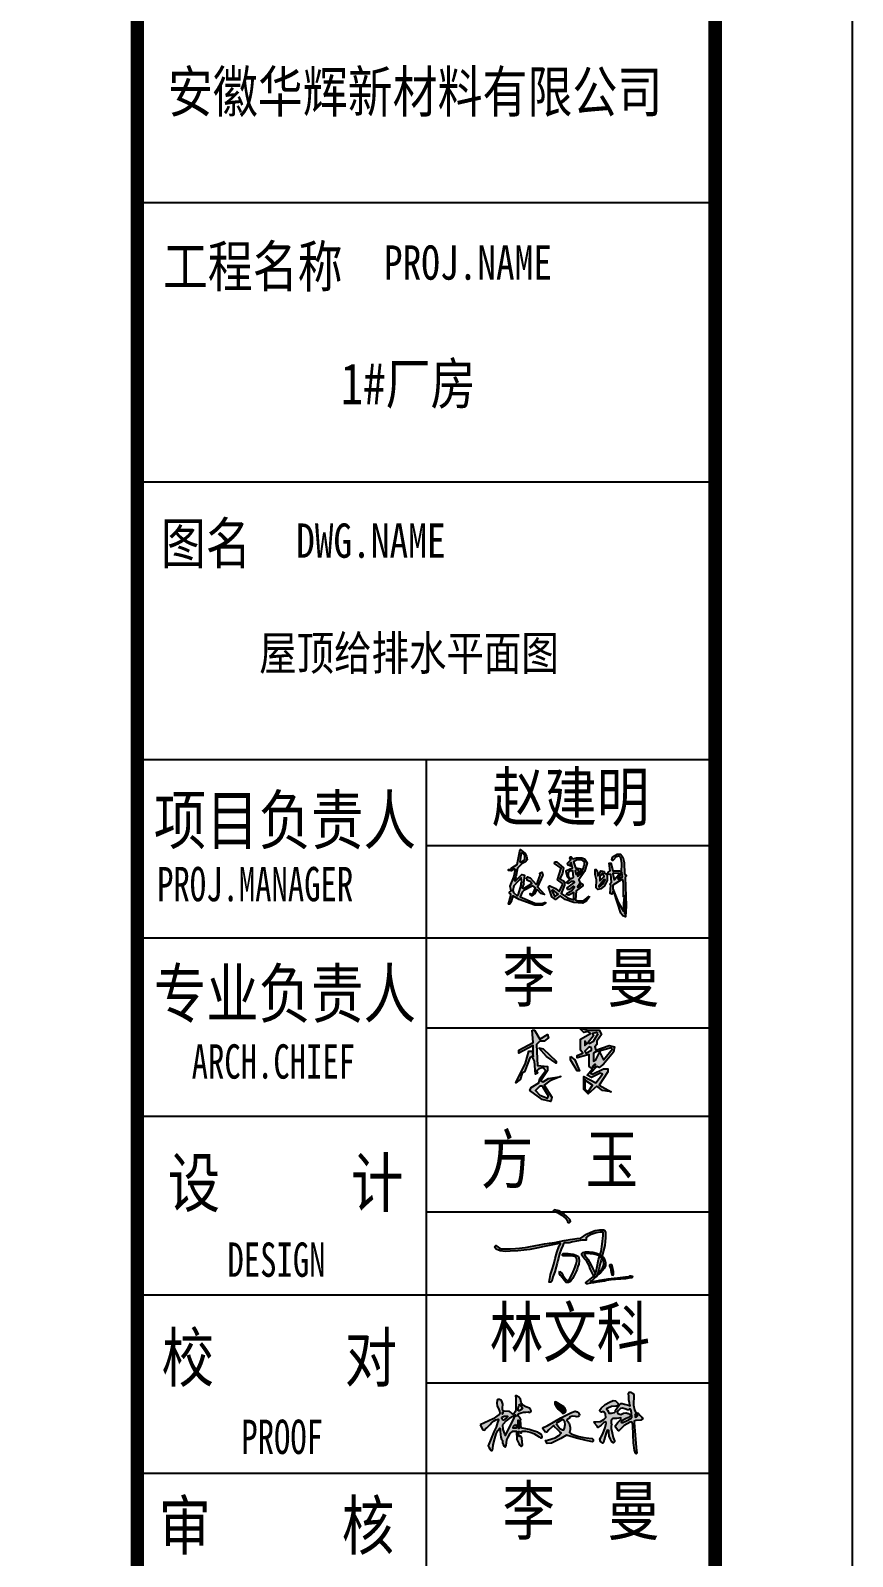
# Model space of a CAD drawing. Extents: x -191212 to 1245715665, y -234495 to 250873.
# Drawn here: x 290163 to 302138, y -46613 to -24377 of the extents above; entities that cross this region are included whole.
import ezdxf
from ezdxf.enums import TextEntityAlignment as Align

# ---------------------------------------------------------------- set-up
doc = ezdxf.new("R2010")
doc.units = 0
doc.header["$LTSCALE"] = 500
doc.linetypes.add('LENGSHUI', pattern=[22, 20, -1, 0, -1])
doc.layers.get('0').update_dxf_attribs({"linetype": 'CONTINUOUS'})
for name, color, linetype in [('0-TK', 4, 'CONTINUOUS'), ('00签名', 7, 'LENGSHUI'), ('PUB_TITLE', 4, 'CONTINUOUS')]:
    doc.layers.add(name, color=color, linetype=linetype)
doc.styles.add('-黑体', font='simhei.ttf', dxfattribs={"width": 0.8})

# ---------------------------------------------------------------- blocks, each defined once
blk = doc.blocks.new('dawdawdawd')
h = blk.add_hatch(color=256)
h.dxf.hatch_style = 1
h.paths.add_polyline_path([(458429, -165133), (459686, -167317), (460392, -167388), (460896, -166907), (461467, -166363), (462180, -165684), (462819, -164892), (463430, -164135), (464685, -163308), (465339, -162876), (465939, -162734), (466423, -162618), (466510, -162984), (466127, -164128), (465469, -166088), (464660, -167809), (461975, -174258), (462268, -174951), (462796, -175642), (463356, -176377), (463710, -176416), (463933, -176099), (464097, -175443), (464273, -173826), (464894, -171120), (465563, -169043), (466220, -167625), (467005, -166711), (467106, -166594), (467339, -166794), (467346, -167835), (467356, -169359), (467627, -170447), (467883, -171473), (468366, -171971), (468273, -173028), (468578, -173707), (469011, -174445), (469304, -174785), (469680, -174738), (469867, -174176), (470113, -172957), (470254, -171739), (470723, -170450), (471661, -168821), (472786, -167919), (474381, -167907), (474592, -171540), (475459, -173238), (475975, -174047), (476526, -174586), (476871, -174353), (477035, -173860), (477000, -172478), (476777, -170955), (476261, -170088), (475898, -170135), (475663, -170181), (475546, -169994), (475406, -169373), (475241, -168553), (475159, -168260), (475347, -167979), (475570, -167944), (475921, -168119), (476226, -168541), (476590, -168611), (476683, -168447), (476765, -167944), (476976, -167885), (478407, -167862), (479182, -167989), (480436, -168270), (482007, -168926), (483167, -169629), (484422, -170379), (485020, -170859), (485465, -170754), (485746, -170308), (485641, -169793), (485207, -169207), (484480, -168785), (483800, -168375), (482183, -167813), (480049, -167204), (477892, -166711), (476755, -166489), (476591, -166290), (476426, -165629), (476285, -164679), (476273, -163262), (476250, -162828), (476379, -162699), (476238, -162430), (475955, -161875), (475428, -161441), (475193, -161289), (475158, -160387), (475275, -160223), (475685, -160082), (476447, -159801), (477514, -159567), (478581, -159449), (479554, -159344), (479800, -159461), (480257, -159637), (480773, -159403), (480891, -158875), (480668, -158345), (480175, -157795), (478616, -157244), (477292, -156447), (476682, -155686), (476512, -155242), (476176, -153853), (475505, -152943), (474499, -152321), (474020, -152368), (474211, -153374), (474211, -158212), (474065, -159228), (473495, -160007), (472895, -160337), (472535, -160217), (471785, -159557), (471425, -159258), (469085, -159018), (468305, -158568), (468335, -157698), (468455, -155959), (468185, -155119), (467795, -154400), (467045, -153980), (466234, -153890), (465964, -154460), (465844, -155479), (466024, -156889), (466564, -157848), (467015, -159048), (467105, -159947), (466835, -160577), (464254, -162436)])
h.paths.add_polyline_path([(468239, -160306), (468484, -160079), (468560, -159702), (468333, -159570), (468088, -159759), (468144, -160249)], flags=16)
h.paths.add_polyline_path([(468069, -161853), (468484, -161608), (468975, -161344), (469730, -161249), (470542, -161249), (470693, -161400), (470127, -162061), (469202, -162759), (468749, -163061), (468258, -162703), (468031, -162344)], flags=16)
h.paths.add_polyline_path([(468352, -165118), (468503, -167175), (469126, -169062), (469560, -169704), (473413, -162042), (473601, -161589), (474017, -161344), (474281, -161174), (474111, -160834), (473658, -160891), (473073, -161212), (471279, -162287), (469919, -163382), (468446, -164929)], flags=16)
h.paths.add_polyline_path([(474187, -164930), (474357, -165365), (474338, -166557), (473014, -166594), (472976, -166311), (473297, -165649)], flags=16)
h.paths.add_polyline_path([(475038, -166481), (475738, -166500), (475587, -164873), (475417, -163701), (475284, -163134), (475019, -163190)], flags=16)
h.paths.add_polyline_path([(475217, -158960), (475217, -157903), (475428, -157088), (475640, -156393), (475731, -156091), (476003, -156151), (477121, -157843), (476788, -158235), (475610, -158870)], flags=16)
h = blk.add_hatch(color=256)
h.dxf.hatch_style = 1
h.paths.add_polyline_path([(518557, -156895), (518045, -156813), (516180, -157058), (514603, -157755), (514009, -158103), (514378, -158655), (514869, -159372), (514951, -160027), (516119, -159966), (517532, -159659), (517860, -159188), (517901, -158676), (518700, -157550), (519499, -156506), (520257, -155728), (520790, -155707), (521855, -155953), (523575, -156424), (524333, -156731), (524231, -156321), (524067, -155462), (523842, -154049), (523760, -152800), (523596, -151121), (523883, -150753), (524641, -150712), (525706, -151285), (526034, -152083), (525972, -153291), (525788, -155298), (525855, -156487), (526305, -158473), (526735, -159456), (527289, -159804), (527842, -160029), (528661, -160909), (529542, -161708), (529870, -162486), (528989, -163018), (526920, -163243), (526182, -163489), (526162, -164042), (526510, -169666), (527034, -175058), (527348, -177518), (526981, -177884), (526667, -177518), (526248, -176209), (525829, -173016), (525620, -169457), (525515, -165217), (525305, -164065), (525148, -163804), (524310, -163961), (521796, -165374), (520068, -167049), (519440, -167730), (518916, -167415), (517921, -166055), (517868, -165322), (519021, -164118), (520225, -162757), (520330, -161972), (518549, -162233), (516768, -162286), (515983, -163228), (516035, -164537), (516245, -165060), (516088, -165374), (516088, -166630), (516454, -168567), (516926, -170661), (517449, -172127), (517502, -172598), (517083, -173016), (516297, -172598), (515669, -171394), (515197, -170033), (514935, -168462), (514935, -167625), (514254, -167363), (514045, -168201), (513364, -170033), (512893, -171708), (512683, -172807), (512317, -173121), (511374, -172336), (511112, -171394), (511426, -170661), (512369, -168986), (513416, -166264), (513783, -164327), (513731, -163751), (512683, -164222), (511583, -165165), (510222, -166316), (509855, -165688), (508650, -164379), (508493, -163804), (509279, -163804), (511374, -163594), (512788, -162809), (513678, -161919), (513469, -160454), (512788, -159302), (512159, -159302), (511793, -159511), (511164, -159145), (510955, -158726), (511583, -157836), (513416, -156109), (515302, -155114), (516926, -154434), (517868, -154486), (519125, -155690), (518913, -156700)])
h.paths.add_polyline_path([(520509, -164268), (521130, -164102), (522726, -163398), (524715, -162300), (525047, -161783), (524881, -159877), (524632, -158407), (524384, -157993), (524094, -158200), (523762, -158531), (523223, -158448), (522001, -158076), (521068, -157765), (520156, -157972), (519286, -158738), (518644, -159587), (519017, -160084), (520260, -160499), (521379, -160022), (522622, -159774), (523534, -160105), (524363, -160685), (524508, -161348), (523658, -161824), (522311, -162466), (521027, -163191), (520405, -163874)], flags=16)
h.paths.add_polyline_path([(526489, -160869), (526567, -161283), (526567, -161567), (527020, -161671), (527563, -161076), (527278, -160649), (526735, -160313), (526580, -160507)], flags=16)
h = blk.add_hatch(color=256)
h.dxf.hatch_style = 1
h.paths.add_polyline_path([(487214, -168508), (485859, -166574), (486101, -166236), (487988, -165462), (490745, -163866), (493890, -162077), (496841, -160530), (498679, -159660), (500227, -159128), (501098, -159321), (501775, -159902), (502162, -160433), (501969, -161062), (501485, -161497), (501001, -161642), (500324, -161400), (499211, -161304), (498389, -161400), (497905, -161642), (497518, -162367), (496744, -162754), (496502, -162996), (497518, -164398), (498050, -166236), (498050, -167251), (497712, -168460), (498437, -169040), (500082, -169620), (501824, -170200), (504001, -170635), (506178, -170926), (507629, -171022), (508065, -171554), (508161, -172231), (507774, -172521), (505017, -171989), (500808, -170926), (496454, -169572), (493938, -171119), (490455, -172811), (489874, -173150), (487891, -173343), (487214, -172038), (488133, -171844), (491422, -170732), (493067, -169814), (494083, -168653), (493454, -168218), (492438, -167154), (491181, -165945), (490745, -165414), (489923, -166090), (488616, -167348), (487746, -168266)])
h.paths.add_polyline_path([(491807, -164500), (492548, -165551), (493541, -166675), (494677, -167320), (495203, -167272), (495538, -166555), (495765, -164990), (495645, -163830), (494976, -162850), (494712, -162755), (491950, -164344)], flags=16)
h = blk.add_hatch(color=256)
h.dxf.hatch_style = 1
h.paths.add_polyline_path([(491234, -155267), (491343, -156030), (491913, -156961), (492809, -158135), (494225, -159515), (494819, -160144), (495436, -160023), (496030, -159576), (496187, -158753), (495666, -157663), (495170, -157179), (491900, -155182), (491779, -155025), (491356, -155110)])
for points in [[(458429, -165133), (459686, -167317), (460392, -167388), (460896, -166907), (461467, -166363), (462180, -165684), (462819, -164892), (463430, -164135), (464685, -163308), (465339, -162876), (465939, -162734), (466423, -162618), (466510, -162984), (466127, -164128), (465469, -166088), (464660, -167809), (461975, -174258), (462268, -174951), (462796, -175642), (463356, -176377), (463710, -176416), (463933, -176099), (464097, -175443), (464273, -173826), (464894, -171120), (465563, -169043), (466220, -167625), (467005, -166711), (467106, -166594), (467106, -166594), (467106, -166594), (467339, -166794), (467346, -167835), (467356, -169359), (467627, -170447), (467883, -171473), (468366, -171971), (468273, -173028), (468578, -173707), (469011, -174445), (469304, -174785), (469680, -174738), (469867, -174176), (470113, -172957), (470254, -171739), (470723, -170450), (471661, -168821), (472786, -167919), (474381, -167907), (474592, -171540), (475459, -173238), (475975, -174047), (476526, -174586), (476871, -174353), (477035, -173860), (477000, -172478), (476777, -170955), (476261, -170088), (475898, -170135), (475663, -170181), (475546, -169994), (475406, -169373), (475241, -168553), (475159, -168260), (475347, -167979), (475570, -167944), (475921, -168119), (476226, -168541), (476590, -168611), (476683, -168447), (476765, -167944), (476976, -167885), (478407, -167862), (479182, -167989), (480436, -168270), (482007, -168926), (483167, -169629), (484422, -170379), (485020, -170859), (485465, -170754), (485746, -170308), (485641, -169793), (485207, -169207), (484480, -168785), (483800, -168375), (482183, -167813), (480049, -167204), (477892, -166711), (476755, -166489), (476591, -166290), (476426, -165629), (476285, -164679), (476273, -163262), (476250, -162828), (476379, -162699), (476238, -162430), (475955, -161875), (475428, -161441), (475193, -161289), (475158, -160387), (475275, -160223), (475685, -160082), (476447, -159801), (477514, -159567), (478581, -159449), (479554, -159344), (479800, -159461), (480257, -159637), (480773, -159403), (480891, -158875), (480668, -158345), (480175, -157795), (478616, -157244), (477292, -156447), (476682, -155686), (476512, -155242), (476176, -153853), (475505, -152943), (474499, -152321), (474020, -152368), (474211, -153374), (474211, -158212), (474065, -159228), (473495, -160007), (472895, -160337), (472535, -160217), (471785, -159557), (471425, -159258), (469085, -159018), (468305, -158568), (468335, -157698), (468455, -155959), (468185, -155119), (467795, -154400), (467045, -153980), (466234, -153890), (465964, -154460), (465844, -155479), (466024, -156889), (466564, -157848), (467015, -159048), (467105, -159947), (466835, -160577), (464254, -162436), (458429, -165133)], [(518557, -156895), (518045, -156813), (516180, -157058), (514603, -157755), (514009, -158103), (514378, -158655), (514869, -159372), (514951, -160027), (516119, -159966), (517532, -159659), (517860, -159188), (517901, -158676), (518700, -157550), (519499, -156506), (520257, -155728), (520790, -155707), (521855, -155953), (523575, -156424), (524333, -156731), (524231, -156321), (524067, -155462), (523842, -154049), (523760, -152800), (523596, -151121), (523883, -150753), (524641, -150712), (525706, -151285), (526034, -152083), (525972, -153291), (525788, -155298), (525855, -156487), (526305, -158473), (526735, -159456), (527289, -159804), (527842, -160029), (528661, -160909), (529542, -161708), (529870, -162486), (528989, -163018), (526920, -163243), (526182, -163489), (526162, -164042), (526510, -169666), (527034, -175058), (527348, -177518), (526981, -177884), (526667, -177518), (526248, -176209), (525829, -173016), (525620, -169457), (525515, -165217), (525305, -164065), (525148, -163804), (524310, -163961), (521796, -165374), (520068, -167049), (519440, -167730), (518916, -167415), (517921, -166055), (517868, -165322), (519021, -164118), (520225, -162757), (520330, -161972), (518549, -162233), (516768, -162286), (515983, -163228), (516035, -164537), (516245, -165060), (516088, -165374), (516088, -166630), (516454, -168567), (516926, -170661), (517449, -172127), (517502, -172598), (517083, -173016), (516297, -172598), (515669, -171394), (515197, -170033), (514935, -168462), (514935, -167625), (514254, -167363), (514045, -168201), (513364, -170033), (512893, -171708), (512683, -172807), (512317, -173121), (511374, -172336), (511112, -171394), (511426, -170661), (512369, -168986), (513416, -166264), (513783, -164327), (513731, -163751), (512683, -164222), (511583, -165165), (510222, -166316), (509855, -165688), (508650, -164379), (508493, -163804), (509279, -163804), (511374, -163594), (512788, -162809), (513678, -161919), (513469, -160454), (512788, -159302), (512159, -159302), (511793, -159511), (511164, -159145), (510955, -158726), (511583, -157836), (513416, -156109), (515302, -155114), (516926, -154434), (517868, -154486), (519125, -155690), (518913, -156700), (518557, -156895)], [(468239, -160306), (468484, -160079), (468560, -159702), (468333, -159570), (468088, -159759), (468144, -160249), (468239, -160306)], [(468352, -165118), (468503, -167175), (469126, -169062), (469560, -169704), (473413, -162042), (473601, -161589), (474017, -161344), (474281, -161174), (474111, -160834), (473658, -160891), (473073, -161212), (471279, -162287), (469919, -163382), (468446, -164929), (468352, -165118)], [(475217, -158960), (475217, -157903), (475428, -157088), (475640, -156393), (475731, -156091), (476003, -156151), (477121, -157843), (476788, -158235), (475610, -158870), (475217, -158960)], [(487214, -168508), (485859, -166574), (486101, -166236), (487988, -165462), (490745, -163866), (493890, -162077), (496841, -160530), (498679, -159660), (500227, -159128), (501098, -159321), (501775, -159902), (502162, -160433), (501969, -161062), (501485, -161497), (501001, -161642), (500324, -161400), (499211, -161304), (498389, -161400), (497905, -161642), (497518, -162367), (496744, -162754), (496502, -162996), (497518, -164398), (498050, -166236), (498050, -167251), (497712, -168460), (498437, -169040), (500082, -169620), (501824, -170200), (504001, -170635), (506178, -170926), (507629, -171022), (508065, -171554), (508161, -172231), (507774, -172521), (505017, -171989), (500808, -170926), (496454, -169572), (493938, -171119), (490455, -172811), (489874, -173150), (487891, -173343), (487214, -172038), (488133, -171844), (491422, -170732), (493067, -169814), (494083, -168653), (493454, -168218), (492438, -167154), (491181, -165945), (490745, -165414), (489923, -166090), (488616, -167348), (487746, -168266), (487214, -168508)], [(491234, -155267), (491343, -156030), (491913, -156961), (492809, -158135), (494225, -159515), (494819, -160144), (495436, -160023), (496030, -159576), (496187, -158753), (495666, -157663), (495170, -157179), (491900, -155182), (491779, -155025), (491356, -155110), (491234, -155267)], [(520509, -164268), (521130, -164102), (522726, -163398), (524715, -162300), (525047, -161783), (524881, -159877), (524632, -158407), (524384, -157993), (524094, -158200), (523762, -158531), (523223, -158448), (522001, -158076), (521068, -157765), (520156, -157972), (519286, -158738), (518644, -159587), (519017, -160084), (520260, -160499), (521379, -160022), (522622, -159774), (523534, -160105), (524363, -160685), (524508, -161348), (523658, -161824), (522311, -162466), (521027, -163191), (520405, -163874), (520509, -164268)], [(526489, -160869), (526567, -161283), (526567, -161567), (527020, -161671), (527563, -161076), (527278, -160649), (526735, -160313), (526580, -160507), (526489, -160869)], [(468069, -161853), (468484, -161608), (468975, -161344), (469730, -161249), (470542, -161249), (470693, -161400), (470127, -162061), (469202, -162759), (468749, -163061), (468258, -162703), (468031, -162344), (468069, -161853)], [(474187, -164930), (474357, -165365), (474338, -166557), (473014, -166594), (472976, -166311), (473297, -165649), (474187, -164930)], [(475038, -166481), (475738, -166500), (475587, -164873), (475417, -163701), (475284, -163134), (475019, -163190), (475038, -166481)], [(491807, -164500), (492548, -165551), (493541, -166675), (494677, -167320), (495203, -167272), (495538, -166555), (495765, -164990), (495645, -163830), (494976, -162850), (494712, -162755), (491950, -164344), (491807, -164500)]]:
    blk.add_lwpolyline(points)

msp = doc.modelspace()

# ---------------------------------------------------------------- hatches: boundary and pattern name
at = {"linetype": 'Continuous'}
h = msp.add_hatch(color=0, dxfattribs=at)
h.dxf.hatch_style = 1
h.paths.add_polyline_path([(297631.7, -39776.8), (297615.7, -39760.8), (297583.7, -39760.8), (297519.7, -39824.8), (297583.7, -39888.8), (297695.7, -39936.8), (297711.7, -39904.8)], flags=16)
h.paths.add_polyline_path([(298255.7, -39680.8), (298239.7, -39664.8), (298239.7, -39808.8), (298287.7, -39840.8), (298351.7, -39744.8)], flags=16)
h.paths.add_polyline_path([(298399.7, -39456.8), (298383.7, -39440.8), (298351.7, -39472.8), (298383.7, -39488.8)], flags=16)
h.paths.add_polyline_path([(298031.7, -39328.8), (298095.7, -39376.8), (298159.7, -39536.8), (298127.7, -39536.8), (298031.7, -39376.8)])
h.paths.add_polyline_path([(298447.7, -39280.8), (298463.7, -39264.8), (298415.7, -39248.8), (298367.7, -39280.8), (298367.7, -39392.8), (298399.7, -39376.8)], flags=16)
h.paths.add_polyline_path([(298639.7, -39216.8), (298623.7, -39200.8), (298447.7, -39248.8), (298511.7, -39376.8)], flags=16)
h.paths.add_polyline_path([(298335.7, -39200.8), (298303.7, -39184.8), (298239.7, -39248.8), (298255.7, -39280.8), (298335.7, -39232.8)], flags=16)
h.paths.add_polyline_path([(297567.7, -39200.8), (297631.7, -39216.8), (297823.7, -39392.8), (297823.7, -39424.8), (297679.7, -39328.8)], flags=17)
h.paths.add_polyline_path([(298255.7, -39120.8), (298239.7, -39104.8), (298239.7, -39168.8), (298271.7, -39136.8)], flags=16)
h.paths.add_polyline_path([(298431.7, -38992.8), (298415.7, -38976.8), (298351.7, -38992.8), (298367.7, -39024.8), (298287.7, -39120.8), (298303.7, -39136.8), (298367.7, -39104.8)], flags=16)
h.paths.add_polyline_path([(297471.7, -38944.8), (297503.7, -38944.8), (297583.7, -39072.8), (297695.7, -39008.8), (297711.7, -39056.8), (297647.7, -39104.8), (297583.7, -39104.8), (297535.7, -39152.8), (297551.7, -39456.8), (297695.7, -39472.8), (297695.7, -39536.8), (297599.7, -39680.8), (297631.7, -39696.8), (297711.7, -39648.8), (297887.7, -39616.8), (297727.7, -39680.8), (297647.7, -39744.8), (297759.7, -39920.8), (297743.7, -39984.8), (297615.7, -39952.8), (297439.7, -39824.8), (297455.7, -39776.8), (297567.7, -39712.8), (297583.7, -39648.8), (297663.7, -39536.8), (297631.7, -39488.8), (297567.7, -39504.8), (297535.7, -39536.8), (297551.7, -39568.8), (297519.7, -39584.8), (297503.7, -39392.8), (297471.7, -39328.8), (297439.7, -39344.8), (297359.7, -39552.8), (297327.7, -39568.8), (297295.7, -39664.8), (297231.7, -39712.8), (297375.7, -39424.8), (297423.7, -39248.8), (297471.7, -39248.8), (297487.7, -39328.8), (297487.7, -39168.8), (297279.7, -39280.8), (297279.7, -39232.8), (297487.7, -39120.8)])
h.paths.add_polyline_path([(298175.7, -38928.8), (298175.7, -38912.8), (298287.7, -38944.8), (298447.7, -38944.8), (298479.7, -39008.8), (298415.7, -39104.8), (298415.7, -39152.8), (298383.7, -39184.8), (298399.7, -39232.8), (298591.7, -39168.8), (298671.7, -39184.8), (298655.7, -39264.8), (298511.7, -39440.8), (298447.7, -39488.8), (298415.7, -39472.8), (298319.7, -39568.8), (298351.7, -39584.8), (298511.7, -39504.8), (298575.7, -39504.8), (298575.7, -39552.8), (298447.7, -39744.8), (298623.7, -39840.8), (298495.7, -39824.8), (298415.7, -39760.8), (298287.7, -39872.8), (298223.7, -39808.8), (298223.7, -39616.8), (298399.7, -39712.8), (298495.7, -39584.8), (298463.7, -39568.8), (298335.7, -39632.8), (298271.7, -39600.8), (298351.7, -39504.8), (298303.7, -39472.8), (298303.7, -39296.8), (298127.7, -39344.8), (298127.7, -39312.8), (298207.7, -39280.8), (298175.7, -39232.8), (298175.7, -39072.8), (298319.7, -38992.8), (298287.7, -38960.8), (298223.7, -38976.8)])
h = msp.add_hatch(color=256)
h.paths.add_polyline_path([(298021.9, -41702.3), (297977.6, -41661), (297940.2, -41626.1), (297897.8, -41599), (297861.6, -41575.8), (297797.4, -41560.6), (297781.1, -41569.5), (297776.7, -41585.7), (297783, -41592.3), (297813.9, -41591.2), (297840.8, -41598.8), (297866, -41614.7), (297904, -41638.8), (297934.9, -41664.3), (297968.5, -41692), (297987.9, -41716.4), (297987.9, -41733.2), (297996.3, -41747.5), (298014.8, -41747.5), (298032.3, -41730.4)])
h.paths.add_polyline_path([(298145.6, -42013.7), (298196.8, -42002.3), (298225.4, -42002.3), (298239.6, -42002.3), (298257.1, -42002.3), (298257.1, -41977), (298257.1, -41962.8), (298276.1, -41951.7), (298330, -41920), (298406.1, -41896.2), (298461.6, -41888.3), (298506, -41888.3), (298506, -41934.2), (298493.3, -42063), (298475.8, -42167.5), (298459.8, -42218), (298491.5, -42241.7), (298498.7, -42216.3), (298512, -42154.8), (298528, -42080.6), (298534.8, -42022.6), (298540.9, -41970.9), (298540.9, -41920.7), (298540.9, -41890.3), (298530.2, -41867.5), (298508.9, -41850.8), (298457.2, -41850.8), (298390.3, -41863), (298326.4, -41885.8), (298261, -41914.7), (298181.6, -41973.6), (298127.1, -41981.5), (298026.3, -41996.2), (297938.8, -42009.7), (297869.8, -42023.4), (297801.6, -42036.9), (297726.2, -42047.3), (297651.1, -42057.7), (297580.6, -42071), (297499.3, -42086.4), (297423.6, -42100.7), (297372.7, -42110.3), (297327.9, -42115.5), (297286.6, -42120.2), (297230.1, -42126.7), (297152.9, -42130), (297100.7, -42130), (297055, -42130), (297024.6, -42130), (296996.1, -42122.5), (296958.4, -42092.6), (296941.4, -42081.8), (296927.9, -42096.2), (296937.1, -42119.2), (296947.1, -42135), (297007.6, -42160.9), (297078.2, -42169.1), (297153.3, -42165.2), (297264.2, -42159.5), (297437.1, -42141.4), (297536.3, -42119.2), (297646, -42094.7), (297744, -42078.8), (297866.5, -42053.4), (297882.6, -42051.3), (297882.6, -42057.6), (297864.1, -42086.3), (297832.9, -42183), (297808.9, -42272.3), (297786.7, -42354.9), (297762.9, -42431.8), (297740.4, -42504.4), (297727.1, -42563.6), (297719.9, -42614.7), (297743.4, -42614.7), (297758.8, -42602.5), (297774.1, -42540.1), (297801.3, -42463.2), (297821, -42391.7), (297835.2, -42340.3), (297845.7, -42302), (297855.2, -42267.7), (297871.1, -42202.4), (297895, -42132.3), (297917.4, -42082.9), (297926.9, -42052.6), (297936.5, -42044.7), (297963.6, -42044.7), (298009.8, -42044.7), (298064.1, -42025.5)])
for points in [[(298152.5, -42351.9), (298158.4, -42305), (298152.5, -42262.6), (298145.2, -42240.6), (298110, -42220.1), (298067.5, -42206.9), (297998.6, -42198.2), (297940, -42198.2), (297921, -42198.2), (297915.1, -42209.9), (297915.1, -42226), (297925.4, -42231.6), (297960.5, -42231.6), (298010.4, -42231.6), (298043, -42231.6), (298069, -42237.7), (298093.9, -42243.5), (298105.6, -42255.3), (298115.9, -42265.5), (298121.7, -42281.6), (298121.7, -42309.4), (298112.4, -42350.2), (298091, -42406.1), (298067.6, -42466.9), (298033.8, -42536.4), (298007.4, -42590.5), (297982.5, -42590.5), (297967.9, -42580.3), (297936.8, -42541.3), (297919.5, -42512.9), (297899, -42479.3), (297877, -42455.8), (297868.5, -42466.2), (297868.5, -42478), (297868.5, -42493.4), (297884.2, -42516.2), (297909.3, -42548.7), (297941.5, -42590.5), (297956.1, -42609.6), (297969.3, -42621.3), (298003, -42621.3), (298029.4, -42606.6), (298061.6, -42564.2), (298082.2, -42518.8), (298103.7, -42482), (298115.4, -42450.7), (298125.2, -42424.7), (298139.3, -42387)], [(298281.3, -42278.7), (298245, -42230), (298230.8, -42208.6), (298245, -42202.7), (298268.2, -42199.1), (298317, -42201.5), (298369.3, -42208), (298440.6, -42228.2), (298453.6, -42237.5), (298459.8, -42218), (298448.5, -42209.6), (298411.4, -42193), (298357.7, -42180.4), (298304.1, -42173.5), (298248.4, -42173.5), (298209.4, -42185.2), (298194.8, -42199.9), (298194.8, -42222.3), (298206.5, -42238.9), (298232.8, -42276.4), (298253.3, -42295.9), (298269.3, -42315.8), (298280.7, -42336.9), (298301.2, -42374.9), (298318.7, -42420.3), (298347, -42479.3), (298369.5, -42526.1), (298370.6, -42527.7), (298391.6, -42500.1), (298384.7, -42481.8), (298354.4, -42422.4), (298328.2, -42358.3)], [(298540.4, -42371.4), (298540.4, -42331.2), (298532.6, -42288.1), (298506.1, -42252.5), (298491.5, -42241.7), (298486.1, -42260.8), (298488.7, -42262.7), (298512.7, -42301), (298516.3, -42356.4), (298494.6, -42413), (298464.4, -42452.8), (298421.2, -42500.7), (298407.7, -42531.3), (298414.3, -42525.4), (298430.5, -42508.8), (298466.3, -42480.7), (298497.2, -42445), (298522.7, -42415.6)]]:
    msp.add_hatch(color=256).paths.add_polyline_path(points)
h = msp.add_hatch(color=256)
h.paths.add_polyline_path([(298491.5, -42241.7), (298459.8, -42218), (298439, -42283.7), (298412.4, -42411.8), (298395, -42495.7), (298370.6, -42527.7), (298383.1, -42544.6), (298392.8, -42544.6), (298407.7, -42531.3), (298421.2, -42500.7), (298441.7, -42437.3), (298457.3, -42362.5), (298476.8, -42293.6)])
h.paths.add_polyline_path([(298341.9, -42594.8), (298370.3, -42564.7), (298392.8, -42544.6), (298383.1, -42544.6), (298370.6, -42527.7), (298361.9, -42539.2), (298339.8, -42554.4), (298316.4, -42570.5), (298294.3, -42589.9), (298272.2, -42605.1), (298259.3, -42613.9), (298255.2, -42622.8), (298255.2, -42631.6), (298260.9, -42639), (298279.7, -42639), (298321.8, -42632.2), (298363.8, -42625.3), (298412.8, -42617.3), (298458.1, -42609.9), (298492.2, -42604.4), (298527.7, -42600), (298557, -42591.6), (298581.7, -42584.4), (298605, -42583.6), (298624.1, -42582.9), (298688.2, -42577.6), (298763.5, -42571.4), (298829.4, -42566), (298880.3, -42557.9), (298925.1, -42550.7), (298931.5, -42541.9), (298926.7, -42527.5), (298909.9, -42523.5), (298893.1, -42523.5), (298890, -42531.9), (298829.9, -42539.5), (298716.2, -42553.8), (298664.9, -42558), (298579.8, -42564.8), (298515.9, -42576.5), (298456.1, -42587.4), (298416, -42594.8), (298344.6, -42607.8), (298323.5, -42611.5), (298320.9, -42607.2)])
h.paths.add_polyline_path([(298649.3, -42422), (298635.6, -42376.8), (298631.6, -42363.4), (298618.6, -42363.4), (298603.2, -42363.4), (298598.9, -42368.3), (298598.9, -42376.8), (298615.2, -42412.6), (298619.4, -42439.9), (298627, -42488.6), (298633.9, -42506.5), (298652.7, -42511.6), (298658.7, -42501.4), (298658.7, -42467.2)])
at = {"layer": '00签名', "linetype": 'Continuous'}
h = msp.add_hatch(color=256, dxfattribs=at)
h.paths.add_polyline_path([(297328, -36515.9), (297374.1, -36492.8), (297397.1, -36462.1), (297389.4, -36408.4), (297366.4, -36362.3), (297297.3, -36308.5), (297251.2, -36531.2), (297174.4, -36577.3), (297159, -36600.4), (297128.3, -36600.4), (297128.3, -36615.7), (297166.7, -36623.4), (297212.8, -36592.7), (297228.1, -36600.4), (297205.1, -36715.6), (297151.3, -36846.1), (297166.7, -36915.2), (297143.7, -36930.6), (297143.7, -36946), (297159, -36961.3), (297159, -36984.4), (297128.3, -37107.2), (297143.7, -37107.2), (297166.7, -37068.8), (297189.7, -36984.4), (297281.9, -37038.1), (297512.3, -37122.6), (297619.8, -37122.6), (297665.9, -37091.9), (297665.9, -37076.5), (297612.1, -37099.6), (297512.3, -37091.9), (297297.3, -36999.7), (297328, -36930.6), (297351, -36907.6), (297481.6, -36838.4), (297520, -36869.2), (297489.3, -36938.3), (297466.2, -36961.3), (297443.2, -36953.6), (297443.2, -36969), (297466.2, -36984.4), (297512.3, -36953.6), (297535.3, -36899.9), (297550.7, -36899.9), (297596.8, -36953.6), (297650.5, -36969), (297550.7, -36853.8), (297627.5, -36684.8), (297612.1, -36638.8), (297581.4, -36654.1), (297589.1, -36684.8), (297550.7, -36792.4), (297527.7, -36823.1), (297443.2, -36723.2), (297404.8, -36707.9), (297389.4, -36723.2), (297404.8, -36761.6), (297443.2, -36777), (297466.2, -36807.7), (297351, -36876.8), (297328, -36869.2), (297351, -36807.7), (297343.3, -36800), (297358.7, -36684.8), (297320.3, -36677.2), (297228.1, -36769.3), (297212.8, -36761.6), (297235.8, -36707.9), (297258.9, -36585)])
h.paths.add_polyline_path([(297289.6, -36492.8), (297312.6, -36362.3), (297328, -36354.6), (297366.4, -36400.7), (297366.4, -36454.4), (297358.7, -36462.1), (297304.9, -36500.5)], flags=16)
h.paths.add_polyline_path([(297312.6, -36723.2), (297320.3, -36784.7), (297312.6, -36792.4), (297312.6, -36830.8), (297274.2, -36961.3), (297251.2, -36984.4), (297197.4, -36938.3), (297189.7, -36907.6), (297205.1, -36838.4)], flags=16)
h = msp.add_hatch(color=256, dxfattribs=at)
h.paths.add_polyline_path([(298234.2, -36446.8), (298195.8, -36431.4), (298119, -36431.4), (298065.3, -36446.8), (298042.2, -36416), (298026.9, -36416), (298019.2, -36439.1), (298034.5, -36462.1), (297988.5, -36508.2), (297996.1, -36538.9), (298034.5, -36554.3), (298026.9, -36508.2), (298042.2, -36500.5), (298057.6, -36577.3), (297973.1, -36615.7), (297965.4, -36631.1), (297988.5, -36715.6), (298019.2, -36754), (297973.1, -36792.4), (297996.1, -36807.7), (298042.2, -36777), (298080.6, -36777), (298088.3, -36792.4), (297980.8, -36869.2), (297988.5, -36892.2), (298011.5, -36892.2), (298072.9, -36846.1), (298088.3, -36853.8), (298049.9, -36907.6), (297980.8, -36946), (297965.4, -36969), (298003.8, -36976.7), (298080.6, -36938.3), (298080.6, -37045.8), (297988.5, -37015.1), (297896.3, -36953.6), (297942.4, -36830.8), (297942.4, -36792.4), (297927, -36769.3), (297873.3, -36738.6), (297911.7, -36654.1), (297927, -36577.3), (297827.2, -36492.8), (297804.1, -36492.8), (297796.5, -36515.9), (297896.3, -36585), (297842.5, -36754), (297911.7, -36807.7), (297911.7, -36830.8), (297865.6, -36922.9), (297811.8, -36876.8), (297727.3, -36838.4), (297712, -36853.8), (297758.1, -36999.7), (297811.8, -37038.1), (297880.9, -36984.4), (297950.1, -37038.1), (298080.6, -37084.2), (298203.5, -37091.9), (298264.9, -37061.2), (298303.3, -37007.4), (298303.3, -36992), (298218.9, -37061.2), (298134.4, -37061.2), (298103.7, -37045.8), (298111.3, -36915.2), (298211.2, -36838.4), (298211.2, -36823.1), (298165.1, -36792.4), (298149.7, -36754), (298234.2, -36631.1), (298272.6, -36508.2)])
h.paths.add_polyline_path([(298072.9, -36492.8), (298126.7, -36462.1), (298195.8, -36462.1), (298234.2, -36492.8), (298234.2, -36538.9), (298226.5, -36546.6), (298226.5, -36569.6), (298188.1, -36654.1), (298142.1, -36700.2), (298134.4, -36692.5), (298180.5, -36623.4), (298180.5, -36592.7), (298103.7, -36577.3)], flags=16)
h.paths.add_polyline_path([(298065.3, -36623.4), (298072.9, -36715.6), (298065.3, -36723.2), (298026.9, -36738.6), (297996.1, -36692.5), (297996.1, -36654.1), (298019.2, -36623.4)], flags=16)
h.paths.add_polyline_path([(298111.3, -36608), (298142.1, -36608), (298149.7, -36631.1), (298142.1, -36638.8), (298111.3, -36677.2), (298096, -36623.4)], flags=16)
h.paths.add_polyline_path([(298165.1, -36807.7), (298180.5, -36823.1), (298172.8, -36838.4), (298142.1, -36861.5), (298134.4, -36853.8)], flags=16)
h.paths.add_polyline_path([(297773.4, -36899.9), (297850.2, -36961.3), (297842.5, -36969), (297804.1, -36999.7), (297758.1, -36907.6)], flags=16)
h.paths.add_polyline_path([(298618.2, -36508.2), (298595.2, -36508.2), (298610.5, -36623.4), (298579.8, -36638.8), (298556.8, -36677.2), (298526.1, -36654.1), (298518.4, -36631.1), (298472.3, -36623.4), (298449.3, -36677.2), (298426.2, -36692.5), (298418.5, -36623.4), (298403.2, -36600.4), (298387.8, -36600.4), (298387.8, -36677.2), (298410.9, -36754), (298403.2, -36869.2), (298426.2, -36892.2), (298472.3, -36884.5), (298526.1, -36838.4), (298564.5, -36761.6), (298564.5, -36684.8), (298579.8, -36669.5), (298618.2, -36677.2), (298625.9, -36784.7), (298602.9, -36815.4), (298618.2, -36830.8), (298610.5, -36953.6), (298633.6, -36961.3), (298648.9, -36922.9), (298664.3, -36938.3), (298764.1, -37237.8), (298794.9, -37276.2), (298833.3, -37291.6), (298840.9, -37130.3), (298825.6, -36715.6), (298840.9, -36700.2), (298840.9, -36684.8), (298817.9, -36669.5), (298810.2, -36500.5), (298794.9, -36423.7), (298756.5, -36377.6), (298710.4, -36377.6), (298641.3, -36416), (298633.6, -36462.1), (298648.9, -36469.8), (298695, -36416), (298741.1, -36408.4), (298764.1, -36431.4), (298779.5, -36508.2), (298771.8, -36646.4), (298741.1, -36623.4), (298648.9, -36623.4)])
h.paths.add_polyline_path([(298656.6, -36654.1), (298741.1, -36661.8), (298733.4, -36677.2), (298664.3, -36754), (298648.9, -36661.8)], flags=16)
h.paths.add_polyline_path([(298518.4, -36700.2), (298510.7, -36715.6), (298456.9, -36769.3), (298456.9, -36707.9), (298495.3, -36654.1)], flags=16)
h.paths.add_polyline_path([(298779.5, -36646.4), (298787.2, -36707.9), (298779.5, -36715.6), (298733.4, -36746.3), (298718.1, -36738.6)], flags=16)
h.paths.add_polyline_path([(298533.7, -36754), (298526.1, -36769.3), (298510.7, -36807.7), (298449.3, -36861.5), (298441.6, -36846.1), (298518.4, -36746.3)], flags=16)
h.paths.add_polyline_path([(298779.5, -36746.3), (298794.9, -36754), (298802.5, -36800), (298802.5, -36999.7), (298817.9, -36984.4), (298825.6, -36992), (298825.6, -37245.5), (298817.9, -37253.2), (298810.2, -37022.8), (298802.5, -37207.1), (298725.7, -37076.5), (298648.9, -36884.5), (298648.9, -36830.8)], flags=16)

# ---------------------------------------------------------------- linework, layer by layer
at = {"color": 0, "linetype": 'Continuous'}
for points in [[(298175.7, -38928.8), (298175.7, -38912.8), (298287.7, -38944.8), (298447.7, -38944.8), (298479.7, -39008.8), (298415.7, -39104.8), (298415.7, -39152.8), (298383.7, -39184.8), (298399.7, -39232.8), (298591.7, -39168.8), (298671.7, -39184.8), (298655.7, -39264.8), (298511.7, -39440.8), (298447.7, -39488.8), (298415.7, -39472.8), (298319.7, -39568.8), (298351.7, -39584.8), (298511.7, -39504.8), (298575.7, -39504.8), (298575.7, -39552.8), (298447.7, -39744.8), (298623.7, -39840.8), (298495.7, -39824.8), (298415.7, -39760.8), (298287.7, -39872.8), (298223.7, -39808.8), (298223.7, -39616.8), (298399.7, -39712.8), (298495.7, -39584.8), (298463.7, -39568.8), (298335.7, -39632.8), (298271.7, -39600.8), (298351.7, -39504.8), (298303.7, -39472.8), (298303.7, -39296.8), (298127.7, -39344.8), (298127.7, -39312.8), (298207.7, -39280.8), (298175.7, -39232.8), (298175.7, -39072.8), (298319.7, -38992.8), (298287.7, -38960.8), (298223.7, -38976.8), (298175.7, -38928.8)], [(297471.7, -38944.8), (297503.7, -38944.8), (297583.7, -39072.8), (297695.7, -39008.8), (297711.7, -39056.8), (297647.7, -39104.8), (297583.7, -39104.8), (297535.7, -39152.8), (297551.7, -39456.8), (297695.7, -39472.8), (297695.7, -39536.8), (297599.7, -39680.8), (297631.7, -39696.8), (297711.7, -39648.8), (297887.7, -39616.8), (297727.7, -39680.8), (297647.7, -39744.8), (297759.7, -39920.8), (297743.7, -39984.8), (297615.7, -39952.8), (297439.7, -39824.8), (297455.7, -39776.8), (297567.7, -39712.8), (297583.7, -39648.8), (297663.7, -39536.8), (297631.7, -39488.8), (297567.7, -39504.8), (297535.7, -39536.8), (297551.7, -39568.8), (297519.7, -39584.8), (297503.7, -39392.8), (297471.7, -39328.8), (297439.7, -39344.8), (297359.7, -39552.8), (297327.7, -39568.8), (297295.7, -39664.8), (297231.7, -39712.8), (297375.7, -39424.8), (297423.7, -39248.8), (297471.7, -39248.8), (297487.7, -39328.8), (297487.7, -39168.8), (297279.7, -39280.8), (297279.7, -39232.8), (297487.7, -39120.8), (297471.7, -38944.8)], [(298255.7, -39120.8), (298239.7, -39104.8), (298239.7, -39168.8), (298271.7, -39136.8), (298255.7, -39120.8)], [(298431.7, -38992.8), (298415.7, -38976.8), (298351.7, -38992.8), (298367.7, -39024.8), (298287.7, -39120.8), (298303.7, -39136.8), (298367.7, -39104.8), (298431.7, -38992.8)], [(297567.7, -39200.8), (297631.7, -39216.8), (297823.7, -39392.8), (297823.7, -39424.8), (297679.7, -39328.8), (297567.7, -39200.8)], [(298031.7, -39328.8), (298095.7, -39376.8), (298159.7, -39536.8), (298127.7, -39536.8), (298031.7, -39376.8), (298031.7, -39328.8)], [(298335.7, -39200.8), (298303.7, -39184.8), (298239.7, -39248.8), (298255.7, -39280.8), (298335.7, -39232.8), (298335.7, -39200.8)], [(298447.7, -39280.8), (298463.7, -39264.8), (298415.7, -39248.8), (298367.7, -39280.8), (298367.7, -39392.8), (298399.7, -39376.8), (298447.7, -39280.8)], [(298639.7, -39216.8), (298623.7, -39200.8), (298447.7, -39248.8), (298511.7, -39376.8), (298639.7, -39216.8)], [(298399.7, -39456.8), (298383.7, -39440.8), (298351.7, -39472.8), (298383.7, -39488.8), (298399.7, -39456.8)], [(297631.7, -39776.8), (297615.7, -39760.8), (297583.7, -39760.8), (297519.7, -39824.8), (297583.7, -39888.8), (297695.7, -39936.8), (297711.7, -39904.8), (297631.7, -39776.8)], [(298255.7, -39680.8), (298239.7, -39664.8), (298239.7, -39808.8), (298287.7, -39840.8), (298351.7, -39744.8), (298255.7, -39680.8)]]:
    msp.add_lwpolyline(points, dxfattribs=at)
for points in [[(297783, -41592.3), (297813.9, -41591.2), (297840.8, -41598.8), (297866, -41614.7), (297904, -41638.8), (297934.9, -41664.3), (297968.5, -41692), (297987.9, -41716.4), (297987.9, -41733.2), (297996.3, -41747.5), (298014.8, -41747.5), (298032.3, -41730.4), (298021.9, -41702.3), (297977.6, -41661), (297940.2, -41626.1), (297897.8, -41599), (297861.6, -41575.8), (297797.4, -41560.6), (297781.1, -41569.5), (297776.7, -41585.7), (297783, -41592.3)], [(296958.4, -42092.6), (296996.1, -42122.5), (297024.6, -42130), (297055, -42130), (297100.7, -42130), (297152.9, -42130), (297230.1, -42126.7), (297286.6, -42120.2), (297327.9, -42115.5), (297372.7, -42110.3), (297423.6, -42100.7), (297499.3, -42086.4), (297580.6, -42071), (297651.1, -42057.7), (297726.2, -42047.3), (297801.6, -42036.9), (297869.8, -42023.4), (297938.8, -42009.7), (298026.3, -41996.2), (298127.1, -41981.5), (298181.6, -41973.6), (298261, -41914.7), (298326.4, -41885.8), (298390.3, -41863), (298457.2, -41850.8), (298508.9, -41850.8), (298530.2, -41867.5), (298540.9, -41890.3), (298540.9, -41920.7), (298540.9, -41970.9), (298534.8, -42022.6), (298528, -42080.6), (298512, -42154.8), (298498.7, -42216.3), (298476.8, -42293.6), (298457.3, -42362.5), (298441.7, -42437.3), (298421.2, -42500.7), (298406.6, -42533.9), (298394.8, -42544.6), (298383.1, -42544.6), (298369.5, -42526.1), (298347, -42479.3), (298318.7, -42420.3), (298301.2, -42374.9), (298280.7, -42336.9), (298269.3, -42315.8), (298253.3, -42295.9), (298232.8, -42276.4), (298206.5, -42238.9), (298194.8, -42222.3), (298194.8, -42199.9), (298209.4, -42185.2), (298248.4, -42173.5), (298304.1, -42173.5), (298357.7, -42180.4), (298411.4, -42193), (298448.5, -42209.6), (298506.1, -42252.5), (298532.6, -42288.1), (298540.4, -42331.2), (298540.4, -42371.4), (298522.7, -42415.6), (298497.2, -42445), (298466.3, -42480.7), (298430.5, -42508.8), (298414.3, -42525.4), (298370.3, -42564.7), (298341.9, -42594.8), (298320.9, -42607.2), (298323.5, -42611.5), (298344.6, -42607.8), (298416, -42594.8), (298456.1, -42587.4), (298515.9, -42576.5), (298579.8, -42564.8), (298664.9, -42558), (298716.2, -42553.8), (298829.9, -42539.5), (298890, -42531.9), (298893.1, -42523.5), (298909.9, -42523.5), (298926.7, -42527.5), (298931.5, -42541.9), (298925.1, -42550.7), (298880.3, -42557.9), (298829.4, -42566), (298763.5, -42571.4), (298688.2, -42577.6), (298624.1, -42582.9), (298605, -42583.6), (298581.7, -42584.4), (298557, -42591.6), (298527.7, -42600), (298492.2, -42604.4), (298458.1, -42609.9), (298412.8, -42617.3), (298363.8, -42625.3), (298321.8, -42632.2), (298279.7, -42639), (298260.9, -42639), (298255.2, -42631.6), (298255.2, -42622.8), (298259.3, -42613.9), (298272.2, -42605.1), (298294.3, -42589.9), (298316.4, -42570.5), (298339.8, -42554.4), (298361.9, -42539.2), (298395, -42495.7), (298412.4, -42411.8), (298439, -42283.7), (298475.8, -42167.5), (298493.3, -42063), (298506, -41934.2), (298506, -41888.3), (298461.6, -41888.3), (298406.1, -41896.2), (298330, -41920), (298276.1, -41951.7), (298257.1, -41962.8), (298257.1, -41977), (298257.1, -42002.3), (298239.6, -42002.3), (298225.4, -42002.3), (298196.8, -42002.3), (298145.6, -42013.7), (298064.1, -42025.5), (298009.8, -42044.7), (297963.6, -42044.7), (297936.5, -42044.7), (297926.9, -42052.6), (297917.4, -42082.9), (297895, -42132.3), (297871.1, -42202.4), (297855.2, -42267.7), (297845.7, -42302), (297835.2, -42340.3), (297821, -42391.7), (297801.3, -42463.2), (297774.1, -42540.1), (297758.8, -42602.5), (297743.4, -42614.7), (297719.9, -42614.7), (297727.1, -42563.6), (297740.4, -42504.4), (297762.9, -42431.8), (297786.7, -42354.9), (297808.9, -42272.3), (297832.9, -42183), (297864.1, -42086.3), (297882.6, -42057.6), (297882.6, -42057.6)], [(297882.6, -42057.6), (297882.6, -42051.3), (297866.5, -42053.4), (297744, -42078.8), (297646, -42094.7), (297536.3, -42119.2), (297437.1, -42141.4), (297264.2, -42159.5), (297153.3, -42165.2), (297078.2, -42169.1), (297007.6, -42160.9), (296947.1, -42135), (296937.1, -42119.2), (296927.9, -42096.2), (296941.4, -42081.8), (296958.4, -42092.6)], [(297877, -42455.8), (297899, -42479.3), (297919.5, -42512.9), (297936.8, -42541.3), (297967.9, -42580.3), (297982.5, -42590.5), (298007.4, -42590.5), (298033.8, -42536.4), (298067.6, -42466.9), (298091, -42406.1), (298112.4, -42350.2), (298121.7, -42309.4), (298121.7, -42281.6), (298115.9, -42265.5), (298105.6, -42255.3), (298093.9, -42243.5), (298069, -42237.7), (298043, -42231.6), (298010.4, -42231.6), (297960.5, -42231.6), (297925.4, -42231.6), (297915.1, -42226), (297915.1, -42209.9), (297921, -42198.2), (297940, -42198.2), (297998.6, -42198.2), (298067.5, -42206.9), (298110, -42220.1), (298145.2, -42240.6), (298152.5, -42262.6), (298158.4, -42305), (298152.5, -42351.9), (298139.3, -42387), (298125.2, -42424.7), (298115.4, -42450.7), (298103.7, -42482), (298082.2, -42518.8), (298061.6, -42564.2), (298029.4, -42606.6), (298003, -42621.3), (297969.3, -42621.3), (297956.1, -42609.6), (297941.5, -42590.5)], [(298421.2, -42500.7), (298464.4, -42452.8), (298494.6, -42413), (298516.3, -42356.4), (298512.7, -42301), (298488.7, -42262.7), (298440.6, -42228.2), (298369.3, -42208), (298317, -42201.5), (298268.2, -42199.1), (298245, -42202.7), (298230.8, -42208.6), (298245, -42230), (298281.3, -42278.7), (298328.2, -42358.3), (298354.4, -42422.4), (298384.7, -42481.8), (298391.6, -42500.1)], [(297941.5, -42590.5), (297909.3, -42548.7), (297884.2, -42516.2), (297868.5, -42493.4), (297868.5, -42478), (297868.5, -42466.2), (297877, -42455.8)], [(298598.9, -42376.8), (298615.2, -42412.6), (298619.4, -42439.9), (298627, -42488.6), (298633.9, -42506.5), (298652.7, -42511.6), (298658.7, -42501.4), (298658.7, -42467.2), (298649.3, -42422), (298635.6, -42376.8), (298631.6, -42363.4), (298618.6, -42363.4), (298603.2, -42363.4), (298598.9, -42368.3), (298598.9, -42376.8)]]:
    msp.add_lwpolyline(points)
at = {"layer": '0-TK'}
for p, q in [((291719.5, -26881.3), (300138.4, -26881.3)), ((291719.5, -30952.2), (300138.4, -30952.2))]:
    msp.add_line(p, q, dxfattribs=at)
at = {"layer": '0-TK', "const_width": 192}
msp.add_lwpolyline([(291719.5, -60566.7), (291719.5, 19433.3)], dxfattribs=at)
at = {"layer": '00签名', "linetype": 'Continuous'}
for points in [[(297665.9, -37076.5), (297665.9, -37091.9), (297619.8, -37122.6), (297512.3, -37122.6), (297281.9, -37038.1), (297189.7, -36984.4), (297166.7, -37068.8), (297143.7, -37107.2), (297128.3, -37107.2), (297159, -36984.4), (297159, -36961.3), (297143.7, -36946), (297143.7, -36930.6), (297166.7, -36915.2), (297151.3, -36846.1), (297205.1, -36715.6), (297228.1, -36600.4), (297212.8, -36592.7), (297166.7, -36623.4), (297128.3, -36615.7), (297128.3, -36600.4), (297159, -36600.4), (297174.4, -36577.3), (297251.2, -36531.2), (297297.3, -36308.5), (297366.4, -36362.3), (297389.4, -36408.4), (297397.1, -36462.1), (297374.1, -36492.8), (297328, -36515.9), (297258.9, -36585), (297235.8, -36707.9), (297212.8, -36761.6), (297228.1, -36769.3), (297320.3, -36677.2), (297358.7, -36684.8), (297343.3, -36800), (297351, -36807.7), (297328, -36869.2), (297351, -36876.8), (297466.2, -36807.7), (297443.2, -36777), (297404.8, -36761.6), (297389.4, -36723.2), (297404.8, -36707.9), (297443.2, -36723.2), (297527.7, -36823.1), (297550.7, -36792.4), (297589.1, -36684.8), (297581.4, -36654.1), (297612.1, -36638.8), (297627.5, -36684.8), (297550.7, -36853.8), (297650.5, -36969), (297596.8, -36953.6), (297550.7, -36899.9), (297535.3, -36899.9), (297512.3, -36953.6), (297466.2, -36984.4), (297443.2, -36969), (297443.2, -36953.6), (297466.2, -36961.3), (297489.3, -36938.3), (297520, -36869.2), (297481.6, -36838.4), (297351, -36907.6), (297328, -36930.6), (297297.3, -36999.7), (297512.3, -37091.9), (297612.1, -37099.6), (297665.9, -37076.5)], [(297358.7, -36462.1), (297366.4, -36454.4), (297366.4, -36400.7), (297328, -36354.6), (297312.6, -36362.3), (297289.6, -36492.8), (297304.9, -36500.5), (297358.7, -36462.1)], [(298303.3, -36992), (298303.3, -37007.4), (298264.9, -37061.2), (298203.5, -37091.9), (298080.6, -37084.2), (297950.1, -37038.1), (297880.9, -36984.4), (297811.8, -37038.1), (297758.1, -36999.7), (297712, -36853.8), (297727.3, -36838.4), (297811.8, -36876.8), (297865.6, -36922.9), (297911.7, -36830.8), (297911.7, -36807.7), (297842.5, -36754), (297896.3, -36585), (297796.5, -36515.9), (297804.1, -36492.8), (297827.2, -36492.8), (297927, -36577.3), (297911.7, -36654.1), (297873.3, -36738.6), (297927, -36769.3), (297942.4, -36792.4), (297942.4, -36830.8), (297896.3, -36953.6), (297988.5, -37015.1), (298080.6, -37045.8), (298080.6, -36938.3), (298003.8, -36976.7), (297965.4, -36969), (297980.8, -36946), (298049.9, -36907.6), (298088.3, -36853.8), (298072.9, -36846.1), (298011.5, -36892.2), (297988.5, -36892.2), (297980.8, -36869.2), (298088.3, -36792.4), (298080.6, -36777), (298042.2, -36777), (297996.1, -36807.7), (297973.1, -36792.4), (298019.2, -36754), (297988.5, -36715.6), (297965.4, -36631.1), (297973.1, -36615.7), (298057.6, -36577.3), (298042.2, -36500.5), (298026.9, -36508.2), (298034.5, -36554.3), (297996.1, -36538.9), (297988.5, -36508.2), (298034.5, -36462.1), (298019.2, -36439.1), (298026.9, -36416), (298042.2, -36416), (298065.3, -36446.8), (298119, -36431.4), (298195.8, -36431.4), (298234.2, -36446.8), (298272.6, -36508.2), (298234.2, -36631.1), (298149.7, -36754), (298165.1, -36792.4), (298211.2, -36823.1), (298211.2, -36838.4), (298111.3, -36915.2), (298103.7, -37045.8), (298134.4, -37061.2), (298218.9, -37061.2), (298303.3, -36992)], [(298226.5, -36546.6), (298234.2, -36538.9), (298234.2, -36492.8), (298195.8, -36462.1), (298126.7, -36462.1), (298072.9, -36492.8), (298103.7, -36577.3), (298180.5, -36592.7), (298180.5, -36623.4), (298134.4, -36692.5), (298142.1, -36700.2), (298188.1, -36654.1), (298226.5, -36569.6), (298226.5, -36546.6)], [(298840.9, -36684.8), (298840.9, -36700.2), (298825.6, -36715.6), (298840.9, -37130.3), (298833.3, -37291.6), (298794.9, -37276.2), (298764.1, -37237.8), (298664.3, -36938.3), (298648.9, -36922.9), (298633.6, -36961.3), (298610.5, -36953.6), (298618.2, -36830.8), (298602.9, -36815.4), (298625.9, -36784.7), (298618.2, -36677.2), (298579.8, -36669.5), (298564.5, -36684.8), (298564.5, -36761.6), (298526.1, -36838.4), (298472.3, -36884.5), (298426.2, -36892.2), (298403.2, -36869.2), (298410.9, -36754), (298387.8, -36677.2), (298387.8, -36600.4), (298403.2, -36600.4), (298418.5, -36623.4), (298426.2, -36692.5), (298449.3, -36677.2), (298472.3, -36623.4), (298518.4, -36631.1), (298526.1, -36654.1), (298556.8, -36677.2), (298579.8, -36638.8), (298610.5, -36623.4), (298595.2, -36508.2), (298618.2, -36508.2), (298648.9, -36623.4), (298741.1, -36623.4), (298771.8, -36646.4), (298779.5, -36508.2), (298764.1, -36431.4), (298741.1, -36408.4), (298695, -36416), (298648.9, -36469.8), (298633.6, -36462.1), (298641.3, -36416), (298710.4, -36377.6), (298756.5, -36377.6), (298794.9, -36423.7), (298810.2, -36500.5), (298817.9, -36669.5), (298840.9, -36684.8)], [(298065.3, -36723.2), (298072.9, -36715.6), (298065.3, -36623.4), (298019.2, -36623.4), (297996.1, -36654.1), (297996.1, -36692.5), (298026.9, -36738.6), (298065.3, -36723.2)], [(298142.1, -36638.8), (298149.7, -36631.1), (298142.1, -36608), (298111.3, -36608), (298096, -36623.4), (298111.3, -36677.2), (298142.1, -36638.8)], [(298510.7, -36715.6), (298518.4, -36700.2), (298495.3, -36654.1), (298456.9, -36707.9), (298456.9, -36769.3), (298510.7, -36715.6)], [(298733.4, -36677.2), (298741.1, -36661.8), (298656.6, -36654.1), (298648.9, -36661.8), (298664.3, -36754), (298733.4, -36677.2)], [(298779.5, -36715.6), (298787.2, -36707.9), (298779.5, -36646.4), (298718.1, -36738.6), (298733.4, -36746.3), (298779.5, -36715.6)], [(297312.6, -36792.4), (297320.3, -36784.7), (297312.6, -36723.2), (297205.1, -36838.4), (297189.7, -36907.6), (297197.4, -36938.3), (297251.2, -36984.4), (297274.2, -36961.3), (297312.6, -36830.8), (297312.6, -36792.4)], [(297842.5, -36969), (297850.2, -36961.3), (297773.4, -36899.9), (297758.1, -36907.6), (297804.1, -36999.7), (297842.5, -36969)], [(298172.8, -36838.4), (298180.5, -36823.1), (298165.1, -36807.7), (298134.4, -36853.8), (298142.1, -36861.5), (298172.8, -36838.4)], [(298526.1, -36769.3), (298533.7, -36754), (298518.4, -36746.3), (298441.6, -36846.1), (298449.3, -36861.5), (298510.7, -36807.7), (298526.1, -36769.3)], [(298817.9, -37253.2), (298825.6, -37245.5), (298825.6, -36992), (298817.9, -36984.4), (298802.5, -36999.7), (298802.5, -36800), (298794.9, -36754), (298779.5, -36746.3), (298648.9, -36830.8), (298648.9, -36884.5), (298725.7, -37076.5), (298802.5, -37207.1), (298810.2, -37022.8), (298817.9, -37253.2)]]:
    msp.add_lwpolyline(points, dxfattribs=at)
at = {"layer": 'PUB_TITLE'}
for p, q in [((291719.5, -34998.4), (300138.4, -34998.4)), ((291719.5, -34998.4), (300138.4, -34998.4)), ((291719.5, -34998.4), (300138.4, -34998.4)), ((295928.9, -34998.4), (295928.9, -60566.7)), ((295928.9, -36251.9), (300138.4, -36251.9)), ((291719.5, -37598.4), (300138.4, -37598.4)), ((295928.9, -38911.8), (300138.4, -38911.8)), ((291719.5, -40198.4), (300138.4, -40198.4)), ((295928.9, -41592.6), (300138.4, -41592.6)), ((291719.5, -42798.4), (300138.4, -42798.4)), ((295928.9, -44081.9), (300138.4, -44081.9)), ((291719.5, -45398.4), (300138.4, -45398.4))]:
    msp.add_line(p, q, dxfattribs=at)
msp.add_lwpolyline([(153538.4, -62566.7), (302138.4, -62566.7), (302138.4, 21433.3), (153538.4, 21433.3)], close=True, dxfattribs=at)
at = {"layer": 'PUB_TITLE', "const_width": 200}
msp.add_lwpolyline([(158538.4, -60566.7), (300138.4, -60566.7), (300138.4, 19433.3), (158538.4, 19433.3)], close=True, dxfattribs=at)

# ---------------------------------------------------------------- block references
at = {"xscale": 0.03317760000000001, "yscale": 0.03317760000000001, "zscale": 0.03317760000000001}
msp.add_blockref('dawdawdawd', (281502.2, -39217.4, -0.2), dxfattribs=at)

# ---------------------------------------------------------------- texts
at = {"style": '-黑体'}
for s, height, width, p in [('安徽华辉新材料有限公司', 600, 0.8, (292165.3, -25268.8)), ('工程名称', 600, 0.8, (292091.1, -27814)), ('PROJ.NAME', 500, 0.8, (295311.6, -27758)), ('1#厂房', 600, 0.8, (294683.4, -29523.1)), ('图名', 600, 0.8, (292062.6, -31849.1)), ('DWG.NAME', 500, 0.8, (294032.7, -31809.7)), ('屋顶给排水平面图', 500, 0.8, (293494.9, -33447.4)), ('赵建明', 700, 0.8, (296887.3, -35544.7, 0.3)), ('项目负责人', 700, 0.8, (291959.5, -35881.1)), ('PROJ.MANAGER', 500, 0.7, (292007.4, -36814.8)), ('李  曼', 700, 0.8, (297040.3, -38178.2, 0.3)), ('专业负责人', 700, 0.8, (291959.5, -38410)), ('ARCH.CHIEF', 500, 0.7, (292510.6, -39399.5)), ('方  玉', 700, 0.8, (296725.6, -40825.4, 0.3)), ('设     计', 700, 0.8, (292162.6, -41167.3)), ('DESIGN', 500, 0.7, (293032.4, -42287.2)), ('林文科', 713.66, 0.8, (296853.9, -43346.3, 0.1)), ('校     对', 700, 0.8, (292072.3, -43714.8)), ('PROOF', 500, 0.7, (293234.8, -44869.2)), ('李  曼', 700, 0.8, (297040.3, -45946.5, 0.3)), ('审     核', 700, 0.8, (292028.5, -46161.4))]:
    msp.add_text(s, height=height, dxfattribs=dict(at, width=width)).set_placement(p, align=Align.MIDDLE_LEFT)

doc.saveas('drawing.dxf')
